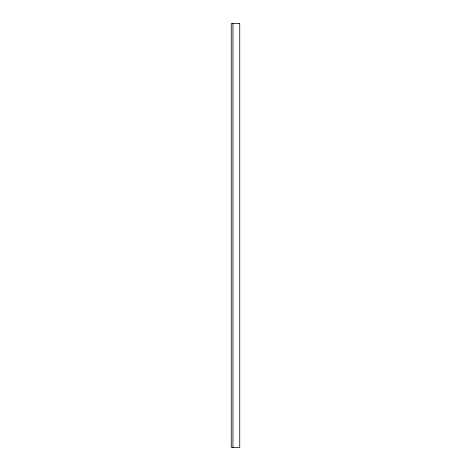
<?xml version="1.0" encoding="UTF-8"?>
<svg xmlns="http://www.w3.org/2000/svg" width="471" height="471" viewBox="0 0 471 471"><rect width="100%" height="100%" fill="white"/><g stroke="black" fill="none" stroke-linecap="round" stroke-linejoin="round"><path stroke-width="0.71" d="M232.957 23.55L232.957 447.45M239.739 23.55L231.261 23.55L231.261 447.45L239.739 447.45L239.739 23.55"/></g></svg>
